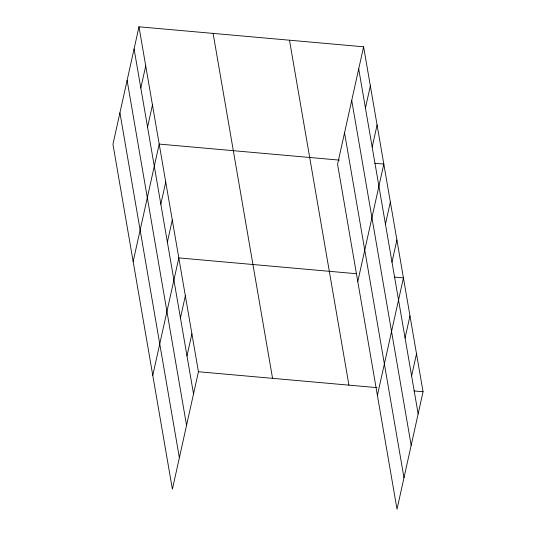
<?xml version="1.0" encoding="UTF-8"?>
<svg xmlns="http://www.w3.org/2000/svg" width="536" height="536" viewBox="0 0 536 536"><rect width="100%" height="100%" fill="white"/><g stroke="black" fill="none" stroke-linecap="round" stroke-linejoin="round"><path stroke-width="0.8" d="M138.985 26.8L112.949 144.258L172.391 489.201L198.434 371.743L138.985 26.8L363.609 46.8L423.051 391.742L397.015 509.2L337.566 164.257L363.609 46.8M140.814 88.025L145.725 65.894M147.554 127.119L152.459 104.989M133.156 261.541L159.199 144.084L339.342 160.117M160.834 204.156L165.738 182.026M167.373 242.105L172.277 219.968M152.773 375.374L178.816 257.91L356.494 273.728M180.451 317.989L185.356 295.859M186.984 355.931L191.895 333.801M365.438 108.024L370.343 85.894M372.178 147.119L377.083 124.982M357.78 281.541L383.816 164.076L374.758 163.272M385.451 224.155L390.355 202.018M391.99 262.097L396.895 239.967M377.398 395.367L403.434 277.909L394.375 277.105M405.069 337.988L409.973 315.851M411.608 375.93L416.512 353.793M198.434 371.743L376.929 387.635M413.993 390.932L423.051 391.742M358.698 68.93L418.147 413.872M351.723 100.386L411.172 445.329M344.541 132.801L403.99 477.743M289.48 40.2L348.929 385.143M213.114 33.4L272.556 378.342M134.08 48.93L193.523 393.873M127.106 80.393L186.555 425.336M119.923 112.801L179.366 457.744"/></g></svg>
